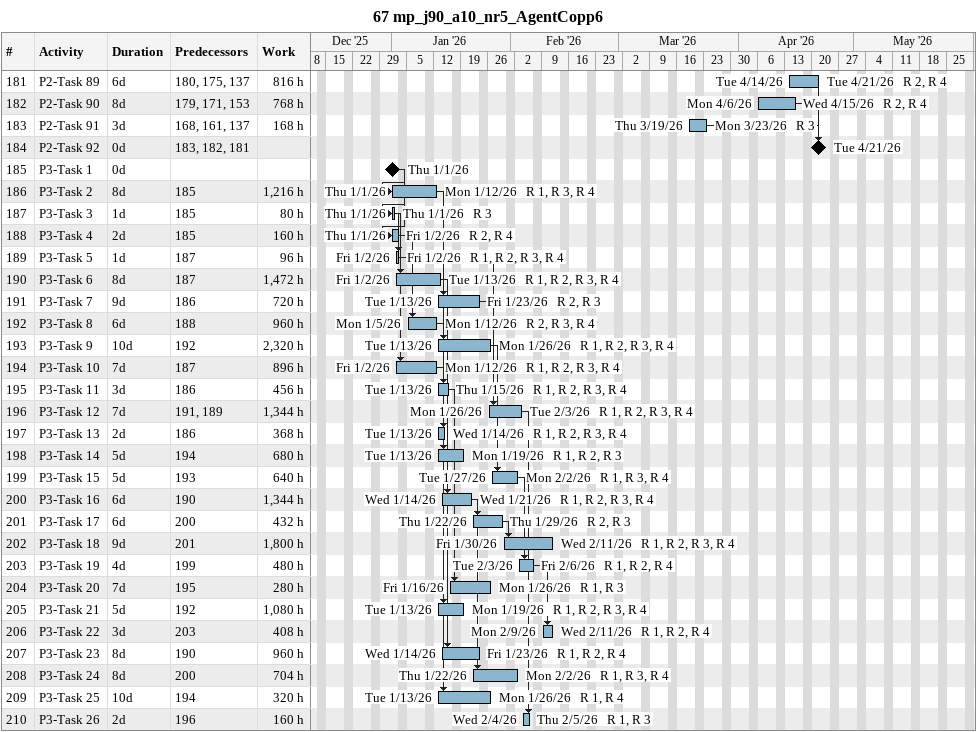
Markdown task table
67 mp_j90_a10_nr5_AgentCopp6

| ID | Task | Duration | Start | Finish | Predecessors | Resources | Work (h) |
|---|---|---|---|---|---|---|---|
| 181 | P2-Task 89 | 6d | 2026-04-14 | 2026-04-21 | 180, 175, 137 | R 2, R 4 | 816 |
| 182 | P2-Task 90 | 8d | 2026-04-06 | 2026-04-15 | 179, 171, 153 | R 2, R 4 | 768 |
| 183 | P2-Task 91 | 3d | 2026-03-19 | 2026-03-23 | 168, 161, 137 | R 3 | 168 |
| 184 | P2-Task 92 | 0d | 2026-04-21 | 2026-04-21 | 183, 182, 181 |  |  |
| 185 | P3-Task 1 | 0d | 2026-01-01 | 2026-01-01 |  |  |  |
| 186 | P3-Task 2 | 8d | 2026-01-01 | 2026-01-12 | 185 | R 1, R 3, R 4 | 1216 |
| 187 | P3-Task 3 | 1d | 2026-01-01 | 2026-01-01 | 185 | R 3 | 80 |
| 188 | P3-Task 4 | 2d | 2026-01-01 | 2026-01-02 | 185 | R 2, R 4 | 160 |
| 189 | P3-Task 5 | 1d | 2026-01-02 | 2026-01-02 | 187 | R 1, R 2, R 3, R 4 | 96 |
| 190 | P3-Task 6 | 8d | 2026-01-02 | 2026-01-13 | 187 | R 1, R 2, R 3, R 4 | 1472 |
| 191 | P3-Task 7 | 9d | 2026-01-13 | 2026-01-23 | 186 | R 2, R 3 | 720 |
| 192 | P3-Task 8 | 6d | 2026-01-05 | 2026-01-12 | 188 | R 2, R 3, R 4 | 960 |
| 193 | P3-Task 9 | 10d | 2026-01-13 | 2026-01-26 | 192 | R 1, R 2, R 3, R 4 | 2320 |
| 194 | P3-Task 10 | 7d | 2026-01-02 | 2026-01-12 | 187 | R 1, R 2, R 3, R 4 | 896 |
| 195 | P3-Task 11 | 3d | 2026-01-13 | 2026-01-15 | 186 | R 1, R 2, R 3, R 4 | 456 |
| 196 | P3-Task 12 | 7d | 2026-01-26 | 2026-02-03 | 191, 189 | R 1, R 2, R 3, R 4 | 1344 |
| 197 | P3-Task 13 | 2d | 2026-01-13 | 2026-01-14 | 186 | R 1, R 2, R 3, R 4 | 368 |
| 198 | P3-Task 14 | 5d | 2026-01-13 | 2026-01-19 | 194 | R 1, R 2, R 3 | 680 |
| 199 | P3-Task 15 | 5d | 2026-01-27 | 2026-02-02 | 193 | R 1, R 3, R 4 | 640 |
| 200 | P3-Task 16 | 6d | 2026-01-14 | 2026-01-21 | 190 | R 1, R 2, R 3, R 4 | 1344 |
| 201 | P3-Task 17 | 6d | 2026-01-22 | 2026-01-29 | 200 | R 2, R 3 | 432 |
| 202 | P3-Task 18 | 9d | 2026-01-30 | 2026-02-11 | 201 | R 1, R 2, R 3, R 4 | 1800 |
| 203 | P3-Task 19 | 4d | 2026-02-03 | 2026-02-06 | 199 | R 1, R 2, R 4 | 480 |
| 204 | P3-Task 20 | 7d | 2026-01-16 | 2026-01-26 | 195 | R 1, R 3 | 280 |
| 205 | P3-Task 21 | 5d | 2026-01-13 | 2026-01-19 | 192 | R 1, R 2, R 3, R 4 | 1080 |
| 206 | P3-Task 22 | 3d | 2026-02-09 | 2026-02-11 | 203 | R 1, R 2, R 4 | 408 |
| 207 | P3-Task 23 | 8d | 2026-01-14 | 2026-01-23 | 190 | R 1, R 2, R 4 | 960 |
| 208 | P3-Task 24 | 8d | 2026-01-22 | 2026-02-02 | 200 | R 1, R 3, R 4 | 704 |
| 209 | P3-Task 25 | 10d | 2026-01-13 | 2026-01-26 | 194 | R 1, R 4 | 320 |
| 210 | P3-Task 26 | 2d | 2026-02-04 | 2026-02-05 | 196 | R 1, R 3 | 160 |
